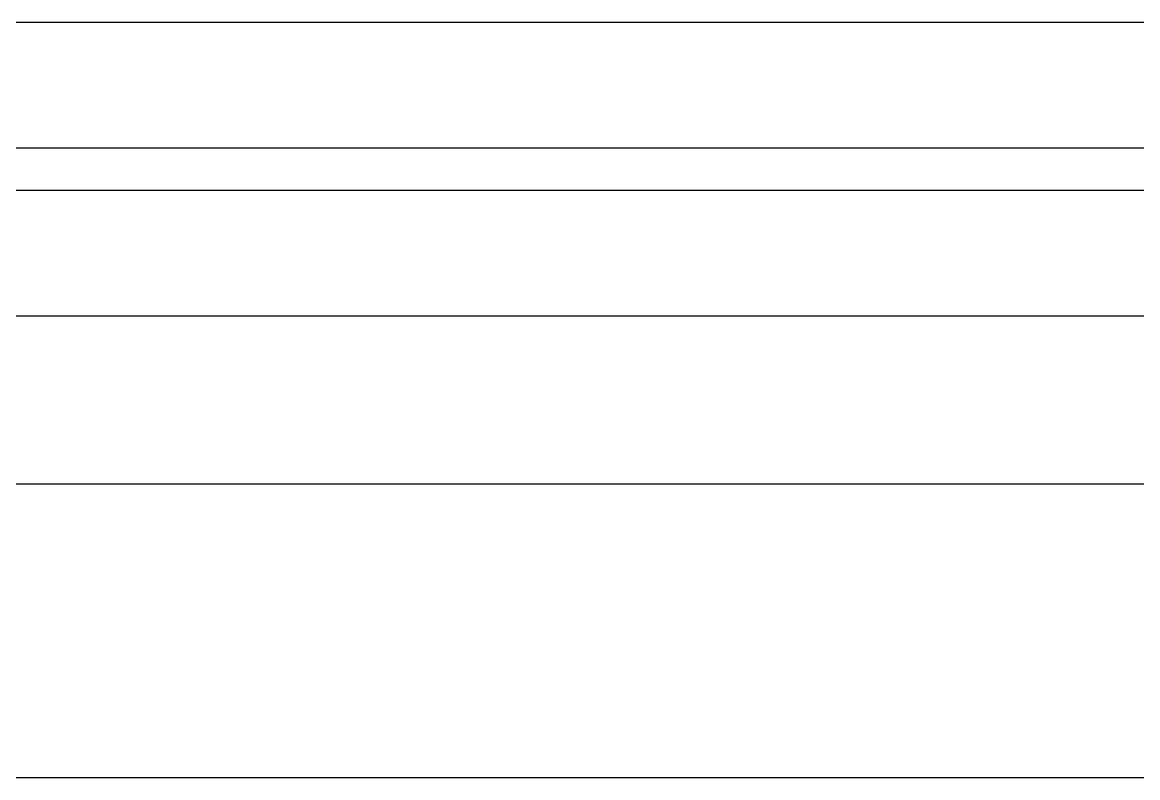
# Model space of a CAD drawing. Extents: x -25 to 122, y -49 to 104.
# Drawn here: x 73.37 to 86.91, y 57.06 to 66.23 of the extents above; entities that cross this region are included whole.
import ezdxf

# ---------------------------------------------------------------- set-up
doc = ezdxf.new("R2010")
doc.units = 0

msp = doc.modelspace()

# ---------------------------------------------------------------- linework, layer by layer
for p, q in [((-11.209, 66.235), (102.919, 66.235)), ((101.39, 64.7065), (-9.6805, 64.7065)), ((-9.17099, 64.197), (100.881, 64.197)), ((99.3525, 62.6685), (-7.64249, 62.6685)), ((71.4574, 60.6305), (95.2765, 60.6305)), ((91.71, 57.064), (71.4574, 57.064))]:
    msp.add_line(p, q)

doc.saveas('drawing.dxf')
